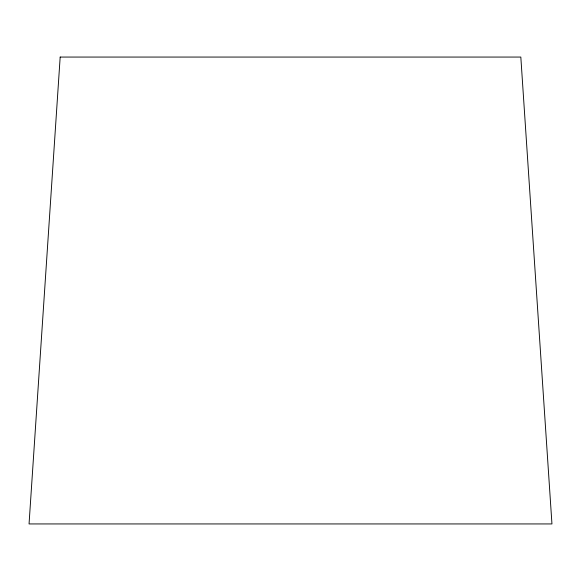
<?xml version="1.0" encoding="UTF-8"?>
<svg xmlns="http://www.w3.org/2000/svg" width="581" height="581" viewBox="0 0 581 581"><rect width="100%" height="100%" fill="white"/><g stroke="black" fill="none" stroke-linecap="round" stroke-linejoin="round"><path stroke-width="0.87" d="M60.177 57.061L29.05 523.939L551.95 523.939L520.823 57.061L60.177 57.061"/></g></svg>
